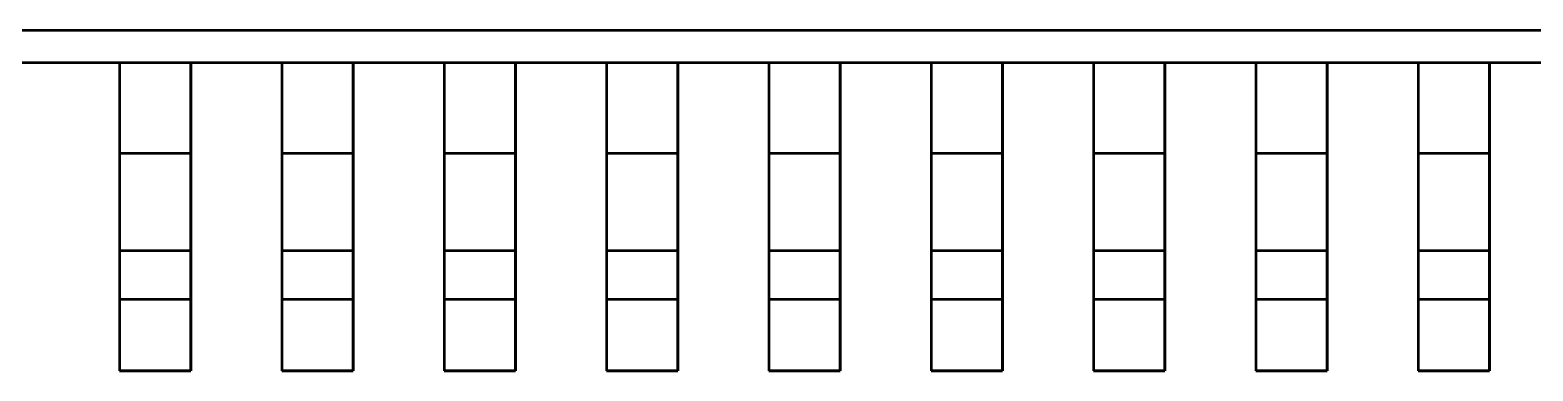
# Model space of a CAD drawing. Header units: millimetres. Extents: x 0 to 866, y 0 to 297.
# Drawn here: x 117.65 to 126.91, y 223.63 to 225.73 of the extents above; entities that cross this region are included whole.
import ezdxf

# ---------------------------------------------------------------- set-up
doc = ezdxf.new("R2010")
doc.units = ezdxf.units.MM
doc.layers.add('OSN50', color=3, linetype='Continuous', lineweight=50)

msp = doc.modelspace()

# ---------------------------------------------------------------- linework, layer by layer
at = {"layer": 'OSN50', "color": 3}
for p, q in [((111.9245, 225.7343), (130.9245, 225.7343)), ((111.9245, 225.7343), (130.9245, 225.7343)), ((111.7245, 225.5343), (131.1245, 225.5343)), ((111.7245, 225.5343), (131.1245, 225.5343)), ((117.6445, 225.5343), (118.2045, 225.5343)), ((117.6445, 225.5343), (118.2045, 225.5343)), ((118.2045, 225.5343), (118.2045, 223.6343)), ((118.2045, 225.5343), (118.2045, 224.9743)), ((118.2045, 225.5343), (118.2045, 223.6343)), ((118.2045, 225.5343), (118.2045, 224.9743)), ((118.6445, 223.6343), (118.6445, 225.5343)), ((118.6445, 225.5343), (119.2045, 225.5343)), ((118.6445, 225.5343), (118.6445, 224.9743)), ((118.6445, 223.6343), (118.6445, 225.5343)), ((118.6445, 225.5343), (119.2045, 225.5343)), ((118.6445, 225.5343), (118.6445, 224.9743)), ((119.2045, 225.5343), (119.2045, 223.6343)), ((119.2045, 225.5343), (119.2045, 224.9743)), ((119.2045, 225.5343), (119.2045, 223.6343)), ((119.2045, 225.5343), (119.2045, 224.9743)), ((119.6445, 223.6343), (119.6445, 225.5343)), ((119.6445, 225.5343), (120.2045, 225.5343)), ((119.6445, 225.5343), (119.6445, 224.9743)), ((119.6445, 223.6343), (119.6445, 225.5343)), ((119.6445, 225.5343), (120.2045, 225.5343)), ((119.6445, 225.5343), (119.6445, 224.9743)), ((120.2045, 225.5343), (120.2045, 223.6343)), ((120.2045, 225.5343), (120.2045, 224.9743)), ((120.2045, 225.5343), (120.2045, 223.6343)), ((120.2045, 225.5343), (120.2045, 224.9743)), ((120.6445, 223.6343), (120.6445, 225.5343)), ((120.6445, 225.5343), (121.2045, 225.5343)), ((120.6445, 225.5343), (120.6445, 224.9743)), ((120.6445, 223.6343), (120.6445, 225.5343)), ((120.6445, 225.5343), (121.2045, 225.5343)), ((120.6445, 225.5343), (120.6445, 224.9743)), ((121.2045, 225.5343), (121.2045, 223.6343)), ((121.2045, 225.5343), (121.2045, 224.9743)), ((121.2045, 225.5343), (121.2045, 223.6343)), ((121.2045, 225.5343), (121.2045, 224.9743)), ((121.6445, 223.6343), (121.6445, 225.5343)), ((121.6445, 225.5343), (122.2045, 225.5343)), ((121.6445, 225.5343), (121.6445, 224.9743)), ((121.6445, 223.6343), (121.6445, 225.5343)), ((121.6445, 225.5343), (122.2045, 225.5343)), ((121.6445, 225.5343), (121.6445, 224.9743)), ((122.2045, 225.5343), (122.2045, 223.6343)), ((122.2045, 225.5343), (122.2045, 224.9743)), ((122.2045, 225.5343), (122.2045, 223.6343)), ((122.2045, 225.5343), (122.2045, 224.9743)), ((122.6445, 223.6343), (122.6445, 225.5343)), ((122.6445, 225.5343), (123.2045, 225.5343)), ((122.6445, 225.5343), (122.6445, 224.9743)), ((122.6445, 223.6343), (122.6445, 225.5343)), ((122.6445, 225.5343), (123.2045, 225.5343)), ((122.6445, 225.5343), (122.6445, 224.9743)), ((123.2045, 225.5343), (123.2045, 223.6343)), ((123.2045, 225.5343), (123.2045, 224.9743)), ((123.2045, 225.5343), (123.2045, 223.6343)), ((123.2045, 225.5343), (123.2045, 224.9743)), ((123.6445, 223.6343), (123.6445, 225.5343)), ((123.6445, 225.5343), (124.2045, 225.5343)), ((123.6445, 225.5343), (123.6445, 224.9743)), ((123.6445, 223.6343), (123.6445, 225.5343)), ((123.6445, 225.5343), (124.2045, 225.5343)), ((123.6445, 225.5343), (123.6445, 224.9743)), ((124.2045, 225.5343), (124.2045, 223.6343)), ((124.2045, 225.5343), (124.2045, 224.9743)), ((124.2045, 225.5343), (124.2045, 223.6343)), ((124.2045, 225.5343), (124.2045, 224.9743)), ((124.6445, 223.6343), (124.6445, 225.5343)), ((124.6445, 225.5343), (125.2045, 225.5343)), ((124.6445, 225.5343), (124.6445, 224.9743)), ((124.6445, 223.6343), (124.6445, 225.5343)), ((124.6445, 225.5343), (125.2045, 225.5343)), ((124.6445, 225.5343), (124.6445, 224.9743)), ((125.2045, 225.5343), (125.2045, 223.6343)), ((125.2045, 225.5343), (125.2045, 224.9743)), ((125.2045, 225.5343), (125.2045, 223.6343)), ((125.2045, 225.5343), (125.2045, 224.9743)), ((125.6445, 223.6343), (125.6445, 225.5343)), ((125.6445, 225.5343), (126.2045, 225.5343)), ((125.6445, 225.5343), (125.6445, 224.9743)), ((125.6445, 223.6343), (125.6445, 225.5343)), ((125.6445, 225.5343), (126.2045, 225.5343)), ((125.6445, 225.5343), (125.6445, 224.9743)), ((126.2045, 225.5343), (126.2045, 223.6343)), ((126.2045, 225.5343), (126.2045, 224.9743)), ((126.2045, 225.5343), (126.2045, 223.6343)), ((126.2045, 225.5343), (126.2045, 224.9743)), ((126.6445, 223.6343), (126.6445, 225.5343)), ((126.6445, 225.5343), (127.2045, 225.5343)), ((126.6445, 225.5343), (126.6445, 224.9743)), ((126.6445, 223.6343), (126.6445, 225.5343)), ((126.6445, 225.5343), (127.2045, 225.5343)), ((126.6445, 225.5343), (126.6445, 224.9743)), ((118.2045, 224.9743), (118.2045, 224.8443)), ((118.6445, 224.9743), (118.2045, 224.9743)), ((118.2045, 224.9743), (118.2045, 224.8443)), ((118.6445, 224.9743), (118.2045, 224.9743)), ((118.6445, 224.9743), (118.6445, 224.8443)), ((118.6445, 224.9743), (118.6445, 224.8443)), ((119.2045, 224.9743), (119.2045, 224.8443)), ((119.6445, 224.9743), (119.2045, 224.9743)), ((119.2045, 224.9743), (119.2045, 224.8443)), ((119.6445, 224.9743), (119.2045, 224.9743)), ((119.6445, 224.9743), (119.6445, 224.8443)), ((119.6445, 224.9743), (119.6445, 224.8443)), ((120.2045, 224.9743), (120.2045, 224.8443)), ((120.6445, 224.9743), (120.2045, 224.9743)), ((120.2045, 224.9743), (120.2045, 224.8443)), ((120.6445, 224.9743), (120.2045, 224.9743)), ((120.6445, 224.9743), (120.6445, 224.8443)), ((120.6445, 224.9743), (120.6445, 224.8443)), ((121.2045, 224.9743), (121.2045, 224.8443)), ((121.6445, 224.9743), (121.2045, 224.9743)), ((121.2045, 224.9743), (121.2045, 224.8443)), ((121.6445, 224.9743), (121.2045, 224.9743)), ((121.6445, 224.9743), (121.6445, 224.8443)), ((121.6445, 224.9743), (121.6445, 224.8443)), ((122.2045, 224.9743), (122.2045, 224.8443)), ((122.6445, 224.9743), (122.2045, 224.9743)), ((122.2045, 224.9743), (122.2045, 224.8443)), ((122.6445, 224.9743), (122.2045, 224.9743)), ((122.6445, 224.9743), (122.6445, 224.8443)), ((122.6445, 224.9743), (122.6445, 224.8443)), ((123.2045, 224.9743), (123.2045, 224.8443)), ((123.6445, 224.9743), (123.2045, 224.9743)), ((123.2045, 224.9743), (123.2045, 224.8443)), ((123.6445, 224.9743), (123.2045, 224.9743)), ((123.6445, 224.9743), (123.6445, 224.8443)), ((123.6445, 224.9743), (123.6445, 224.8443)), ((124.2045, 224.9743), (124.2045, 224.8443)), ((124.6445, 224.9743), (124.2045, 224.9743)), ((124.2045, 224.9743), (124.2045, 224.8443)), ((124.6445, 224.9743), (124.2045, 224.9743)), ((124.6445, 224.9743), (124.6445, 224.8443)), ((124.6445, 224.9743), (124.6445, 224.8443)), ((125.2045, 224.9743), (125.2045, 224.8443)), ((125.6445, 224.9743), (125.2045, 224.9743)), ((125.2045, 224.9743), (125.2045, 224.8443)), ((125.6445, 224.9743), (125.2045, 224.9743)), ((125.6445, 224.9743), (125.6445, 224.8443)), ((125.6445, 224.9743), (125.6445, 224.8443)), ((126.2045, 224.9743), (126.2045, 224.8443)), ((126.6445, 224.9743), (126.2045, 224.9743)), ((126.2045, 224.9743), (126.2045, 224.8443)), ((126.6445, 224.9743), (126.2045, 224.9743)), ((126.6445, 224.9743), (126.6445, 224.8443)), ((126.6445, 224.9743), (126.6445, 224.8443)), ((118.2045, 224.8443), (118.2045, 224.7183)), ((118.2045, 224.8443), (118.2045, 224.7183)), ((118.6445, 224.8443), (118.6445, 224.7183)), ((118.6445, 224.8443), (118.6445, 224.7183)), ((119.2045, 224.8443), (119.2045, 224.7183)), ((119.2045, 224.8443), (119.2045, 224.7183)), ((119.6445, 224.8443), (119.6445, 224.7183)), ((119.6445, 224.8443), (119.6445, 224.7183)), ((120.2045, 224.8443), (120.2045, 224.7183)), ((120.2045, 224.8443), (120.2045, 224.7183)), ((120.6445, 224.8443), (120.6445, 224.7183)), ((120.6445, 224.8443), (120.6445, 224.7183)), ((121.2045, 224.8443), (121.2045, 224.7183)), ((121.2045, 224.8443), (121.2045, 224.7183)), ((121.6445, 224.8443), (121.6445, 224.7183)), ((121.6445, 224.8443), (121.6445, 224.7183)), ((122.2045, 224.8443), (122.2045, 224.7183)), ((122.2045, 224.8443), (122.2045, 224.7183)), ((122.6445, 224.8443), (122.6445, 224.7183)), ((122.6445, 224.8443), (122.6445, 224.7183)), ((123.2045, 224.8443), (123.2045, 224.7183)), ((123.2045, 224.8443), (123.2045, 224.7183)), ((123.6445, 224.8443), (123.6445, 224.7183)), ((123.6445, 224.8443), (123.6445, 224.7183)), ((124.2045, 224.8443), (124.2045, 224.7183)), ((124.2045, 224.8443), (124.2045, 224.7183)), ((124.6445, 224.8443), (124.6445, 224.7183)), ((124.6445, 224.8443), (124.6445, 224.7183)), ((125.2045, 224.8443), (125.2045, 224.7183)), ((125.2045, 224.8443), (125.2045, 224.7183)), ((125.6445, 224.8443), (125.6445, 224.7183)), ((125.6445, 224.8443), (125.6445, 224.7183)), ((126.2045, 224.8443), (126.2045, 224.7183)), ((126.2045, 224.8443), (126.2045, 224.7183)), ((126.6445, 224.8443), (126.6445, 224.7183)), ((126.6445, 224.8443), (126.6445, 224.7183)), ((118.2045, 224.7183), (118.2045, 224.6063)), ((118.2045, 224.7183), (118.2045, 224.6063)), ((118.6445, 224.7183), (118.6445, 224.6063)), ((118.6445, 224.7183), (118.6445, 224.6063)), ((119.2045, 224.7183), (119.2045, 224.6063)), ((119.2045, 224.7183), (119.2045, 224.6063)), ((119.6445, 224.7183), (119.6445, 224.6063)), ((119.6445, 224.7183), (119.6445, 224.6063)), ((120.2045, 224.7183), (120.2045, 224.6063)), ((120.2045, 224.7183), (120.2045, 224.6063)), ((120.6445, 224.7183), (120.6445, 224.6063)), ((120.6445, 224.7183), (120.6445, 224.6063)), ((121.2045, 224.7183), (121.2045, 224.6063)), ((121.2045, 224.7183), (121.2045, 224.6063)), ((121.6445, 224.7183), (121.6445, 224.6063)), ((121.6445, 224.7183), (121.6445, 224.6063)), ((122.2045, 224.7183), (122.2045, 224.6063)), ((122.2045, 224.7183), (122.2045, 224.6063)), ((122.6445, 224.7183), (122.6445, 224.6063)), ((122.6445, 224.7183), (122.6445, 224.6063)), ((123.2045, 224.7183), (123.2045, 224.6063)), ((123.2045, 224.7183), (123.2045, 224.6063)), ((123.6445, 224.7183), (123.6445, 224.6063)), ((123.6445, 224.7183), (123.6445, 224.6063)), ((124.2045, 224.7183), (124.2045, 224.6063)), ((124.2045, 224.7183), (124.2045, 224.6063)), ((124.6445, 224.7183), (124.6445, 224.6063)), ((124.6445, 224.7183), (124.6445, 224.6063)), ((125.2045, 224.7183), (125.2045, 224.6063)), ((125.2045, 224.7183), (125.2045, 224.6063)), ((125.6445, 224.7183), (125.6445, 224.6063)), ((125.6445, 224.7183), (125.6445, 224.6063)), ((126.2045, 224.7183), (126.2045, 224.6063)), ((126.2045, 224.7183), (126.2045, 224.6063)), ((126.6445, 224.7183), (126.6445, 224.6063)), ((126.6445, 224.7183), (126.6445, 224.6063)), ((118.2045, 224.6063), (118.2045, 224.5123)), ((118.2045, 224.6063), (118.2045, 224.5123)), ((118.6445, 224.6063), (118.6445, 224.5123)), ((118.6445, 224.6063), (118.6445, 224.5123)), ((119.2045, 224.6063), (119.2045, 224.5123)), ((119.2045, 224.6063), (119.2045, 224.5123)), ((119.6445, 224.6063), (119.6445, 224.5123)), ((119.6445, 224.6063), (119.6445, 224.5123)), ((120.2045, 224.6063), (120.2045, 224.5123)), ((120.2045, 224.6063), (120.2045, 224.5123)), ((120.6445, 224.6063), (120.6445, 224.5123)), ((120.6445, 224.6063), (120.6445, 224.5123)), ((121.2045, 224.6063), (121.2045, 224.5123)), ((121.2045, 224.6063), (121.2045, 224.5123)), ((121.6445, 224.6063), (121.6445, 224.5123)), ((121.6445, 224.6063), (121.6445, 224.5123)), ((122.2045, 224.6063), (122.2045, 224.5123)), ((122.2045, 224.6063), (122.2045, 224.5123)), ((122.6445, 224.6063), (122.6445, 224.5123)), ((122.6445, 224.6063), (122.6445, 224.5123)), ((123.2045, 224.6063), (123.2045, 224.5123)), ((123.2045, 224.6063), (123.2045, 224.5123)), ((123.6445, 224.6063), (123.6445, 224.5123)), ((123.6445, 224.6063), (123.6445, 224.5123)), ((124.2045, 224.6063), (124.2045, 224.5123)), ((124.2045, 224.6063), (124.2045, 224.5123)), ((124.6445, 224.6063), (124.6445, 224.5123)), ((124.6445, 224.6063), (124.6445, 224.5123)), ((125.2045, 224.6063), (125.2045, 224.5123)), ((125.2045, 224.6063), (125.2045, 224.5123)), ((125.6445, 224.6063), (125.6445, 224.5123)), ((125.6445, 224.6063), (125.6445, 224.5123)), ((126.2045, 224.6063), (126.2045, 224.5123)), ((126.2045, 224.6063), (126.2045, 224.5123)), ((126.6445, 224.6063), (126.6445, 224.5123)), ((126.6445, 224.6063), (126.6445, 224.5123)), ((118.2045, 224.5123), (118.2045, 224.4403)), ((118.2045, 224.5123), (118.2045, 224.4403)), ((118.6445, 224.5123), (118.6445, 224.4403)), ((118.6445, 224.5123), (118.6445, 224.4403)), ((119.2045, 224.5123), (119.2045, 224.4403)), ((119.2045, 224.5123), (119.2045, 224.4403)), ((119.6445, 224.5123), (119.6445, 224.4403)), ((119.6445, 224.5123), (119.6445, 224.4403)), ((120.2045, 224.5123), (120.2045, 224.4403)), ((120.2045, 224.5123), (120.2045, 224.4403)), ((120.6445, 224.5123), (120.6445, 224.4403)), ((120.6445, 224.5123), (120.6445, 224.4403)), ((121.2045, 224.5123), (121.2045, 224.4403)), ((121.2045, 224.5123), (121.2045, 224.4403)), ((121.6445, 224.5123), (121.6445, 224.4403)), ((121.6445, 224.5123), (121.6445, 224.4403)), ((122.2045, 224.5123), (122.2045, 224.4403)), ((122.2045, 224.5123), (122.2045, 224.4403)), ((122.6445, 224.5123), (122.6445, 224.4403)), ((122.6445, 224.5123), (122.6445, 224.4403)), ((123.2045, 224.5123), (123.2045, 224.4403)), ((123.2045, 224.5123), (123.2045, 224.4403)), ((123.6445, 224.5123), (123.6445, 224.4403)), ((123.6445, 224.5123), (123.6445, 224.4403)), ((124.2045, 224.5123), (124.2045, 224.4403)), ((124.2045, 224.5123), (124.2045, 224.4403)), ((124.6445, 224.5123), (124.6445, 224.4403)), ((124.6445, 224.5123), (124.6445, 224.4403)), ((125.2045, 224.5123), (125.2045, 224.4403)), ((125.2045, 224.5123), (125.2045, 224.4403)), ((125.6445, 224.5123), (125.6445, 224.4403)), ((125.6445, 224.5123), (125.6445, 224.4403)), ((126.2045, 224.5123), (126.2045, 224.4403)), ((126.2045, 224.5123), (126.2045, 224.4403)), ((126.6445, 224.5123), (126.6445, 224.4403)), ((126.6445, 224.5123), (126.6445, 224.4403)), ((118.2045, 224.4403), (118.2045, 224.3943)), ((118.2045, 224.4403), (118.2045, 224.3943)), ((118.6445, 224.4403), (118.6445, 224.3943)), ((118.6445, 224.4403), (118.6445, 224.3943)), ((119.2045, 224.4403), (119.2045, 224.3943)), ((119.2045, 224.4403), (119.2045, 224.3943)), ((119.6445, 224.4403), (119.6445, 224.3943)), ((119.6445, 224.4403), (119.6445, 224.3943)), ((120.2045, 224.4403), (120.2045, 224.3943)), ((120.2045, 224.4403), (120.2045, 224.3943)), ((120.6445, 224.4403), (120.6445, 224.3943)), ((120.6445, 224.4403), (120.6445, 224.3943)), ((121.2045, 224.4403), (121.2045, 224.3943)), ((121.2045, 224.4403), (121.2045, 224.3943)), ((121.6445, 224.4403), (121.6445, 224.3943)), ((121.6445, 224.4403), (121.6445, 224.3943)), ((122.2045, 224.4403), (122.2045, 224.3943)), ((122.2045, 224.4403), (122.2045, 224.3943)), ((122.6445, 224.4403), (122.6445, 224.3943)), ((122.6445, 224.4403), (122.6445, 224.3943)), ((123.2045, 224.4403), (123.2045, 224.3943)), ((123.2045, 224.4403), (123.2045, 224.3943)), ((123.6445, 224.4403), (123.6445, 224.3943)), ((123.6445, 224.4403), (123.6445, 224.3943)), ((124.2045, 224.4403), (124.2045, 224.3943)), ((124.2045, 224.4403), (124.2045, 224.3943)), ((124.6445, 224.4403), (124.6445, 224.3943)), ((124.6445, 224.4403), (124.6445, 224.3943)), ((125.2045, 224.4403), (125.2045, 224.3943)), ((125.2045, 224.4403), (125.2045, 224.3943)), ((125.6445, 224.4403), (125.6445, 224.3943)), ((125.6445, 224.4403), (125.6445, 224.3943)), ((126.2045, 224.4403), (126.2045, 224.3943)), ((126.2045, 224.4403), (126.2045, 224.3943)), ((126.6445, 224.4403), (126.6445, 224.3943)), ((126.6445, 224.4403), (126.6445, 224.3943)), ((118.2045, 224.3943), (118.2045, 224.3743)), ((118.2045, 224.3943), (118.2045, 224.3743)), ((118.2045, 224.3743), (118.2045, 224.3643)), ((118.6445, 224.3743), (118.2045, 224.3743)), ((118.2045, 224.3743), (118.2045, 224.3643)), ((118.6445, 224.3743), (118.2045, 224.3743)), ((118.2045, 224.3643), (118.2045, 224.3423)), ((118.2045, 224.3643), (118.2045, 224.3423)), ((118.2045, 224.3423), (118.2045, 224.3063)), ((118.2045, 224.3423), (118.2045, 224.3063)), ((118.6445, 224.3943), (118.6445, 224.3743)), ((118.6445, 224.3943), (118.6445, 224.3743)), ((118.6445, 224.3743), (118.6445, 224.3643)), ((118.6445, 224.3743), (118.6445, 224.3643)), ((118.6445, 224.3643), (118.6445, 224.3423)), ((118.6445, 224.3643), (118.6445, 224.3423)), ((118.6445, 224.3423), (118.6445, 224.3063)), ((118.6445, 224.3423), (118.6445, 224.3063)), ((119.2045, 224.3943), (119.2045, 224.3743)), ((119.2045, 224.3943), (119.2045, 224.3743)), ((119.2045, 224.3743), (119.2045, 224.3643)), ((119.6445, 224.3743), (119.2045, 224.3743)), ((119.2045, 224.3743), (119.2045, 224.3643)), ((119.6445, 224.3743), (119.2045, 224.3743)), ((119.2045, 224.3643), (119.2045, 224.3423)), ((119.2045, 224.3643), (119.2045, 224.3423)), ((119.2045, 224.3423), (119.2045, 224.3063)), ((119.2045, 224.3423), (119.2045, 224.3063)), ((119.6445, 224.3943), (119.6445, 224.3743)), ((119.6445, 224.3943), (119.6445, 224.3743)), ((119.6445, 224.3743), (119.6445, 224.3643)), ((119.6445, 224.3743), (119.6445, 224.3643)), ((119.6445, 224.3643), (119.6445, 224.3423)), ((119.6445, 224.3643), (119.6445, 224.3423)), ((119.6445, 224.3423), (119.6445, 224.3063)), ((119.6445, 224.3423), (119.6445, 224.3063)), ((120.2045, 224.3943), (120.2045, 224.3743)), ((120.2045, 224.3943), (120.2045, 224.3743)), ((120.2045, 224.3743), (120.2045, 224.3643)), ((120.6445, 224.3743), (120.2045, 224.3743)), ((120.2045, 224.3743), (120.2045, 224.3643)), ((120.6445, 224.3743), (120.2045, 224.3743)), ((120.2045, 224.3643), (120.2045, 224.3423)), ((120.2045, 224.3643), (120.2045, 224.3423)), ((120.2045, 224.3423), (120.2045, 224.3063)), ((120.2045, 224.3423), (120.2045, 224.3063)), ((120.6445, 224.3943), (120.6445, 224.3743)), ((120.6445, 224.3943), (120.6445, 224.3743)), ((120.6445, 224.3743), (120.6445, 224.3643)), ((120.6445, 224.3743), (120.6445, 224.3643)), ((120.6445, 224.3643), (120.6445, 224.3423)), ((120.6445, 224.3643), (120.6445, 224.3423)), ((120.6445, 224.3423), (120.6445, 224.3063)), ((120.6445, 224.3423), (120.6445, 224.3063)), ((121.2045, 224.3943), (121.2045, 224.3743)), ((121.2045, 224.3943), (121.2045, 224.3743)), ((121.2045, 224.3743), (121.2045, 224.3643)), ((121.6445, 224.3743), (121.2045, 224.3743)), ((121.2045, 224.3743), (121.2045, 224.3643)), ((121.6445, 224.3743), (121.2045, 224.3743)), ((121.2045, 224.3643), (121.2045, 224.3423)), ((121.2045, 224.3643), (121.2045, 224.3423)), ((121.2045, 224.3423), (121.2045, 224.3063)), ((121.2045, 224.3423), (121.2045, 224.3063)), ((121.6445, 224.3943), (121.6445, 224.3743)), ((121.6445, 224.3943), (121.6445, 224.3743)), ((121.6445, 224.3743), (121.6445, 224.3643)), ((121.6445, 224.3743), (121.6445, 224.3643)), ((121.6445, 224.3643), (121.6445, 224.3423)), ((121.6445, 224.3643), (121.6445, 224.3423)), ((121.6445, 224.3423), (121.6445, 224.3063)), ((121.6445, 224.3423), (121.6445, 224.3063)), ((122.2045, 224.3943), (122.2045, 224.3743)), ((122.2045, 224.3943), (122.2045, 224.3743)), ((122.2045, 224.3743), (122.2045, 224.3643)), ((122.6445, 224.3743), (122.2045, 224.3743)), ((122.2045, 224.3743), (122.2045, 224.3643)), ((122.6445, 224.3743), (122.2045, 224.3743)), ((122.2045, 224.3643), (122.2045, 224.3423)), ((122.2045, 224.3643), (122.2045, 224.3423)), ((122.2045, 224.3423), (122.2045, 224.3063)), ((122.2045, 224.3423), (122.2045, 224.3063)), ((122.6445, 224.3943), (122.6445, 224.3743)), ((122.6445, 224.3943), (122.6445, 224.3743)), ((122.6445, 224.3743), (122.6445, 224.3643)), ((122.6445, 224.3743), (122.6445, 224.3643)), ((122.6445, 224.3643), (122.6445, 224.3423)), ((122.6445, 224.3643), (122.6445, 224.3423)), ((122.6445, 224.3423), (122.6445, 224.3063)), ((122.6445, 224.3423), (122.6445, 224.3063)), ((123.2045, 224.3943), (123.2045, 224.3743)), ((123.2045, 224.3943), (123.2045, 224.3743)), ((123.2045, 224.3743), (123.2045, 224.3643)), ((123.6445, 224.3743), (123.2045, 224.3743)), ((123.2045, 224.3743), (123.2045, 224.3643)), ((123.6445, 224.3743), (123.2045, 224.3743)), ((123.2045, 224.3643), (123.2045, 224.3423)), ((123.2045, 224.3643), (123.2045, 224.3423)), ((123.2045, 224.3423), (123.2045, 224.3063)), ((123.2045, 224.3423), (123.2045, 224.3063)), ((123.6445, 224.3943), (123.6445, 224.3743)), ((123.6445, 224.3943), (123.6445, 224.3743)), ((123.6445, 224.3743), (123.6445, 224.3643)), ((123.6445, 224.3743), (123.6445, 224.3643)), ((123.6445, 224.3643), (123.6445, 224.3423)), ((123.6445, 224.3643), (123.6445, 224.3423)), ((123.6445, 224.3423), (123.6445, 224.3063)), ((123.6445, 224.3423), (123.6445, 224.3063)), ((124.2045, 224.3943), (124.2045, 224.3743)), ((124.2045, 224.3943), (124.2045, 224.3743)), ((124.2045, 224.3743), (124.2045, 224.3643)), ((124.6445, 224.3743), (124.2045, 224.3743)), ((124.2045, 224.3743), (124.2045, 224.3643)), ((124.6445, 224.3743), (124.2045, 224.3743)), ((124.2045, 224.3643), (124.2045, 224.3423)), ((124.2045, 224.3643), (124.2045, 224.3423)), ((124.2045, 224.3423), (124.2045, 224.3063)), ((124.2045, 224.3423), (124.2045, 224.3063)), ((124.6445, 224.3943), (124.6445, 224.3743)), ((124.6445, 224.3943), (124.6445, 224.3743)), ((124.6445, 224.3743), (124.6445, 224.3643)), ((124.6445, 224.3743), (124.6445, 224.3643)), ((124.6445, 224.3643), (124.6445, 224.3423)), ((124.6445, 224.3643), (124.6445, 224.3423)), ((124.6445, 224.3423), (124.6445, 224.3063)), ((124.6445, 224.3423), (124.6445, 224.3063)), ((125.2045, 224.3943), (125.2045, 224.3743)), ((125.2045, 224.3943), (125.2045, 224.3743)), ((125.2045, 224.3743), (125.2045, 224.3643)), ((125.6445, 224.3743), (125.2045, 224.3743)), ((125.2045, 224.3743), (125.2045, 224.3643)), ((125.6445, 224.3743), (125.2045, 224.3743)), ((125.2045, 224.3643), (125.2045, 224.3423)), ((125.2045, 224.3643), (125.2045, 224.3423)), ((125.2045, 224.3423), (125.2045, 224.3063)), ((125.2045, 224.3423), (125.2045, 224.3063)), ((125.6445, 224.3943), (125.6445, 224.3743)), ((125.6445, 224.3943), (125.6445, 224.3743)), ((125.6445, 224.3743), (125.6445, 224.3643)), ((125.6445, 224.3743), (125.6445, 224.3643)), ((125.6445, 224.3643), (125.6445, 224.3423)), ((125.6445, 224.3643), (125.6445, 224.3423)), ((125.6445, 224.3423), (125.6445, 224.3063)), ((125.6445, 224.3423), (125.6445, 224.3063)), ((126.2045, 224.3943), (126.2045, 224.3743)), ((126.2045, 224.3943), (126.2045, 224.3743)), ((126.2045, 224.3743), (126.2045, 224.3643)), ((126.6445, 224.3743), (126.2045, 224.3743)), ((126.2045, 224.3743), (126.2045, 224.3643)), ((126.6445, 224.3743), (126.2045, 224.3743)), ((126.2045, 224.3643), (126.2045, 224.3423)), ((126.2045, 224.3643), (126.2045, 224.3423)), ((126.2045, 224.3423), (126.2045, 224.3063)), ((126.2045, 224.3423), (126.2045, 224.3063)), ((126.6445, 224.3943), (126.6445, 224.3743)), ((126.6445, 224.3943), (126.6445, 224.3743)), ((126.6445, 224.3743), (126.6445, 224.3643)), ((126.6445, 224.3743), (126.6445, 224.3643)), ((126.6445, 224.3643), (126.6445, 224.3423)), ((126.6445, 224.3643), (126.6445, 224.3423)), ((126.6445, 224.3423), (126.6445, 224.3063)), ((126.6445, 224.3423), (126.6445, 224.3063)), ((118.2045, 224.3063), (118.2045, 224.2583)), ((118.2045, 224.3063), (118.2045, 224.2583)), ((118.2045, 224.2583), (118.2045, 224.2023)), ((118.2045, 224.2583), (118.2045, 224.2023)), ((118.6445, 224.3063), (118.6445, 224.2583)), ((118.6445, 224.3063), (118.6445, 224.2583)), ((118.6445, 224.2583), (118.6445, 224.2023)), ((118.6445, 224.2583), (118.6445, 224.2023)), ((119.2045, 224.3063), (119.2045, 224.2583)), ((119.2045, 224.3063), (119.2045, 224.2583)), ((119.2045, 224.2583), (119.2045, 224.2023)), ((119.2045, 224.2583), (119.2045, 224.2023)), ((119.6445, 224.3063), (119.6445, 224.2583)), ((119.6445, 224.3063), (119.6445, 224.2583)), ((119.6445, 224.2583), (119.6445, 224.2023)), ((119.6445, 224.2583), (119.6445, 224.2023)), ((120.2045, 224.3063), (120.2045, 224.2583)), ((120.2045, 224.3063), (120.2045, 224.2583)), ((120.2045, 224.2583), (120.2045, 224.2023)), ((120.2045, 224.2583), (120.2045, 224.2023)), ((120.6445, 224.3063), (120.6445, 224.2583)), ((120.6445, 224.3063), (120.6445, 224.2583)), ((120.6445, 224.2583), (120.6445, 224.2023)), ((120.6445, 224.2583), (120.6445, 224.2023)), ((121.2045, 224.3063), (121.2045, 224.2583)), ((121.2045, 224.3063), (121.2045, 224.2583)), ((121.2045, 224.2583), (121.2045, 224.2023)), ((121.2045, 224.2583), (121.2045, 224.2023)), ((121.6445, 224.3063), (121.6445, 224.2583)), ((121.6445, 224.3063), (121.6445, 224.2583)), ((121.6445, 224.2583), (121.6445, 224.2023)), ((121.6445, 224.2583), (121.6445, 224.2023)), ((122.2045, 224.3063), (122.2045, 224.2583)), ((122.2045, 224.3063), (122.2045, 224.2583)), ((122.2045, 224.2583), (122.2045, 224.2023)), ((122.2045, 224.2583), (122.2045, 224.2023)), ((122.6445, 224.3063), (122.6445, 224.2583)), ((122.6445, 224.3063), (122.6445, 224.2583)), ((122.6445, 224.2583), (122.6445, 224.2023)), ((122.6445, 224.2583), (122.6445, 224.2023)), ((123.2045, 224.3063), (123.2045, 224.2583)), ((123.2045, 224.3063), (123.2045, 224.2583)), ((123.2045, 224.2583), (123.2045, 224.2023)), ((123.2045, 224.2583), (123.2045, 224.2023)), ((123.6445, 224.3063), (123.6445, 224.2583)), ((123.6445, 224.3063), (123.6445, 224.2583)), ((123.6445, 224.2583), (123.6445, 224.2023)), ((123.6445, 224.2583), (123.6445, 224.2023)), ((124.2045, 224.3063), (124.2045, 224.2583)), ((124.2045, 224.3063), (124.2045, 224.2583)), ((124.2045, 224.2583), (124.2045, 224.2023)), ((124.2045, 224.2583), (124.2045, 224.2023)), ((124.6445, 224.3063), (124.6445, 224.2583)), ((124.6445, 224.3063), (124.6445, 224.2583)), ((124.6445, 224.2583), (124.6445, 224.2023)), ((124.6445, 224.2583), (124.6445, 224.2023)), ((125.2045, 224.3063), (125.2045, 224.2583)), ((125.2045, 224.3063), (125.2045, 224.2583)), ((125.2045, 224.2583), (125.2045, 224.2023)), ((125.2045, 224.2583), (125.2045, 224.2023)), ((125.6445, 224.3063), (125.6445, 224.2583)), ((125.6445, 224.3063), (125.6445, 224.2583)), ((125.6445, 224.2583), (125.6445, 224.2023)), ((125.6445, 224.2583), (125.6445, 224.2023)), ((126.2045, 224.3063), (126.2045, 224.2583)), ((126.2045, 224.3063), (126.2045, 224.2583)), ((126.2045, 224.2583), (126.2045, 224.2023)), ((126.2045, 224.2583), (126.2045, 224.2023)), ((126.6445, 224.3063), (126.6445, 224.2583)), ((126.6445, 224.3063), (126.6445, 224.2583)), ((126.6445, 224.2583), (126.6445, 224.2023)), ((126.6445, 224.2583), (126.6445, 224.2023)), ((118.2045, 224.2023), (118.2045, 224.1403)), ((118.2045, 224.2023), (118.2045, 224.1403)), ((118.2045, 224.1403), (118.2045, 224.0743)), ((118.2045, 224.1403), (118.2045, 224.0743)), ((118.6445, 224.2023), (118.6445, 224.1403)), ((118.6445, 224.2023), (118.6445, 224.1403)), ((118.6445, 224.1403), (118.6445, 224.0743)), ((118.6445, 224.1403), (118.6445, 224.0743)), ((119.2045, 224.2023), (119.2045, 224.1403)), ((119.2045, 224.2023), (119.2045, 224.1403)), ((119.2045, 224.1403), (119.2045, 224.0743)), ((119.2045, 224.1403), (119.2045, 224.0743)), ((119.6445, 224.2023), (119.6445, 224.1403)), ((119.6445, 224.2023), (119.6445, 224.1403)), ((119.6445, 224.1403), (119.6445, 224.0743)), ((119.6445, 224.1403), (119.6445, 224.0743)), ((120.2045, 224.2023), (120.2045, 224.1403)), ((120.2045, 224.2023), (120.2045, 224.1403)), ((120.2045, 224.1403), (120.2045, 224.0743)), ((120.2045, 224.1403), (120.2045, 224.0743)), ((120.6445, 224.2023), (120.6445, 224.1403)), ((120.6445, 224.2023), (120.6445, 224.1403)), ((120.6445, 224.1403), (120.6445, 224.0743)), ((120.6445, 224.1403), (120.6445, 224.0743)), ((121.2045, 224.2023), (121.2045, 224.1403)), ((121.2045, 224.2023), (121.2045, 224.1403)), ((121.2045, 224.1403), (121.2045, 224.0743)), ((121.2045, 224.1403), (121.2045, 224.0743)), ((121.6445, 224.2023), (121.6445, 224.1403)), ((121.6445, 224.2023), (121.6445, 224.1403)), ((121.6445, 224.1403), (121.6445, 224.0743)), ((121.6445, 224.1403), (121.6445, 224.0743)), ((122.2045, 224.2023), (122.2045, 224.1403)), ((122.2045, 224.2023), (122.2045, 224.1403)), ((122.2045, 224.1403), (122.2045, 224.0743)), ((122.2045, 224.1403), (122.2045, 224.0743)), ((122.6445, 224.2023), (122.6445, 224.1403)), ((122.6445, 224.2023), (122.6445, 224.1403)), ((122.6445, 224.1403), (122.6445, 224.0743)), ((122.6445, 224.1403), (122.6445, 224.0743)), ((123.2045, 224.2023), (123.2045, 224.1403)), ((123.2045, 224.2023), (123.2045, 224.1403)), ((123.2045, 224.1403), (123.2045, 224.0743)), ((123.2045, 224.1403), (123.2045, 224.0743)), ((123.6445, 224.2023), (123.6445, 224.1403)), ((123.6445, 224.2023), (123.6445, 224.1403)), ((123.6445, 224.1403), (123.6445, 224.0743)), ((123.6445, 224.1403), (123.6445, 224.0743)), ((124.2045, 224.2023), (124.2045, 224.1403)), ((124.2045, 224.2023), (124.2045, 224.1403)), ((124.2045, 224.1403), (124.2045, 224.0743)), ((124.2045, 224.1403), (124.2045, 224.0743)), ((124.6445, 224.2023), (124.6445, 224.1403)), ((124.6445, 224.2023), (124.6445, 224.1403)), ((124.6445, 224.1403), (124.6445, 224.0743)), ((124.6445, 224.1403), (124.6445, 224.0743)), ((125.2045, 224.2023), (125.2045, 224.1403)), ((125.2045, 224.2023), (125.2045, 224.1403)), ((125.2045, 224.1403), (125.2045, 224.0743)), ((125.2045, 224.1403), (125.2045, 224.0743)), ((125.6445, 224.2023), (125.6445, 224.1403)), ((125.6445, 224.2023), (125.6445, 224.1403)), ((125.6445, 224.1403), (125.6445, 224.0743)), ((125.6445, 224.1403), (125.6445, 224.0743)), ((126.2045, 224.2023), (126.2045, 224.1403)), ((126.2045, 224.2023), (126.2045, 224.1403)), ((126.2045, 224.1403), (126.2045, 224.0743)), ((126.2045, 224.1403), (126.2045, 224.0743)), ((126.6445, 224.2023), (126.6445, 224.1403)), ((126.6445, 224.2023), (126.6445, 224.1403)), ((126.6445, 224.1403), (126.6445, 224.0743)), ((126.6445, 224.1403), (126.6445, 224.0743)), ((118.2045, 224.0743), (118.2045, 223.6343)), ((118.6445, 224.0743), (118.2045, 224.0743)), ((118.2045, 224.0743), (118.2045, 223.6343)), ((118.6445, 224.0743), (118.2045, 224.0743)), ((118.6445, 224.0743), (118.6445, 223.6343)), ((118.6445, 224.0743), (118.6445, 223.6343)), ((119.2045, 224.0743), (119.2045, 223.6343)), ((119.6445, 224.0743), (119.2045, 224.0743)), ((119.2045, 224.0743), (119.2045, 223.6343)), ((119.6445, 224.0743), (119.2045, 224.0743)), ((119.6445, 224.0743), (119.6445, 223.6343)), ((119.6445, 224.0743), (119.6445, 223.6343)), ((120.2045, 224.0743), (120.2045, 223.6343)), ((120.6445, 224.0743), (120.2045, 224.0743)), ((120.2045, 224.0743), (120.2045, 223.6343)), ((120.6445, 224.0743), (120.2045, 224.0743)), ((120.6445, 224.0743), (120.6445, 223.6343)), ((120.6445, 224.0743), (120.6445, 223.6343)), ((121.2045, 224.0743), (121.2045, 223.6343)), ((121.6445, 224.0743), (121.2045, 224.0743)), ((121.2045, 224.0743), (121.2045, 223.6343)), ((121.6445, 224.0743), (121.2045, 224.0743)), ((121.6445, 224.0743), (121.6445, 223.6343)), ((121.6445, 224.0743), (121.6445, 223.6343)), ((122.2045, 224.0743), (122.2045, 223.6343)), ((122.6445, 224.0743), (122.2045, 224.0743)), ((122.2045, 224.0743), (122.2045, 223.6343)), ((122.6445, 224.0743), (122.2045, 224.0743)), ((122.6445, 224.0743), (122.6445, 223.6343)), ((122.6445, 224.0743), (122.6445, 223.6343)), ((123.2045, 224.0743), (123.2045, 223.6343)), ((123.6445, 224.0743), (123.2045, 224.0743)), ((123.2045, 224.0743), (123.2045, 223.6343)), ((123.6445, 224.0743), (123.2045, 224.0743)), ((123.6445, 224.0743), (123.6445, 223.6343)), ((123.6445, 224.0743), (123.6445, 223.6343)), ((124.2045, 224.0743), (124.2045, 223.6343)), ((124.6445, 224.0743), (124.2045, 224.0743)), ((124.2045, 224.0743), (124.2045, 223.6343)), ((124.6445, 224.0743), (124.2045, 224.0743)), ((124.6445, 224.0743), (124.6445, 223.6343)), ((124.6445, 224.0743), (124.6445, 223.6343)), ((125.2045, 224.0743), (125.2045, 223.6343)), ((125.6445, 224.0743), (125.2045, 224.0743)), ((125.2045, 224.0743), (125.2045, 223.6343)), ((125.6445, 224.0743), (125.2045, 224.0743)), ((125.6445, 224.0743), (125.6445, 223.6343)), ((125.6445, 224.0743), (125.6445, 223.6343)), ((126.2045, 224.0743), (126.2045, 223.6343)), ((126.6445, 224.0743), (126.2045, 224.0743)), ((126.2045, 224.0743), (126.2045, 223.6343)), ((126.6445, 224.0743), (126.2045, 224.0743)), ((126.6445, 224.0743), (126.6445, 223.6343)), ((126.6445, 224.0743), (126.6445, 223.6343)), ((118.2045, 223.6343), (118.6445, 223.6343)), ((118.6445, 223.6343), (118.2045, 223.6343)), ((118.2045, 223.6343), (118.6445, 223.6343)), ((118.6445, 223.6343), (118.2045, 223.6343)), ((119.2045, 223.6343), (119.6445, 223.6343)), ((119.6445, 223.6343), (119.2045, 223.6343)), ((119.2045, 223.6343), (119.6445, 223.6343)), ((119.6445, 223.6343), (119.2045, 223.6343)), ((120.2045, 223.6343), (120.6445, 223.6343)), ((120.6445, 223.6343), (120.2045, 223.6343)), ((120.2045, 223.6343), (120.6445, 223.6343)), ((120.6445, 223.6343), (120.2045, 223.6343)), ((121.2045, 223.6343), (121.6445, 223.6343)), ((121.6445, 223.6343), (121.2045, 223.6343)), ((121.2045, 223.6343), (121.6445, 223.6343)), ((121.6445, 223.6343), (121.2045, 223.6343)), ((122.2045, 223.6343), (122.6445, 223.6343)), ((122.6445, 223.6343), (122.2045, 223.6343)), ((122.2045, 223.6343), (122.6445, 223.6343)), ((122.6445, 223.6343), (122.2045, 223.6343)), ((123.2045, 223.6343), (123.6445, 223.6343)), ((123.6445, 223.6343), (123.2045, 223.6343)), ((123.2045, 223.6343), (123.6445, 223.6343)), ((123.6445, 223.6343), (123.2045, 223.6343)), ((124.2045, 223.6343), (124.6445, 223.6343)), ((124.6445, 223.6343), (124.2045, 223.6343)), ((124.2045, 223.6343), (124.6445, 223.6343)), ((124.6445, 223.6343), (124.2045, 223.6343)), ((125.2045, 223.6343), (125.6445, 223.6343)), ((125.6445, 223.6343), (125.2045, 223.6343)), ((125.2045, 223.6343), (125.6445, 223.6343)), ((125.6445, 223.6343), (125.2045, 223.6343)), ((126.2045, 223.6343), (126.6445, 223.6343)), ((126.6445, 223.6343), (126.2045, 223.6343)), ((126.2045, 223.6343), (126.6445, 223.6343)), ((126.6445, 223.6343), (126.2045, 223.6343))]:
    msp.add_line(p, q, dxfattribs=at)

doc.saveas('drawing.dxf')
